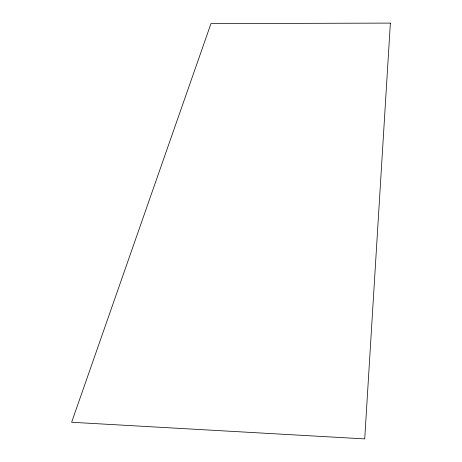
<?xml version="1.0" encoding="UTF-8"?>
<svg xmlns="http://www.w3.org/2000/svg" width="462" height="462" viewBox="0 0 462 462"><rect width="100%" height="100%" fill="white"/><g stroke="black" fill="none" stroke-linecap="round" stroke-linejoin="round"><path stroke-width="0.69" d="M390.367 23.1L364.72 438.9L71.633 422.268L210.972 23.591L390.367 23.1"/></g></svg>
